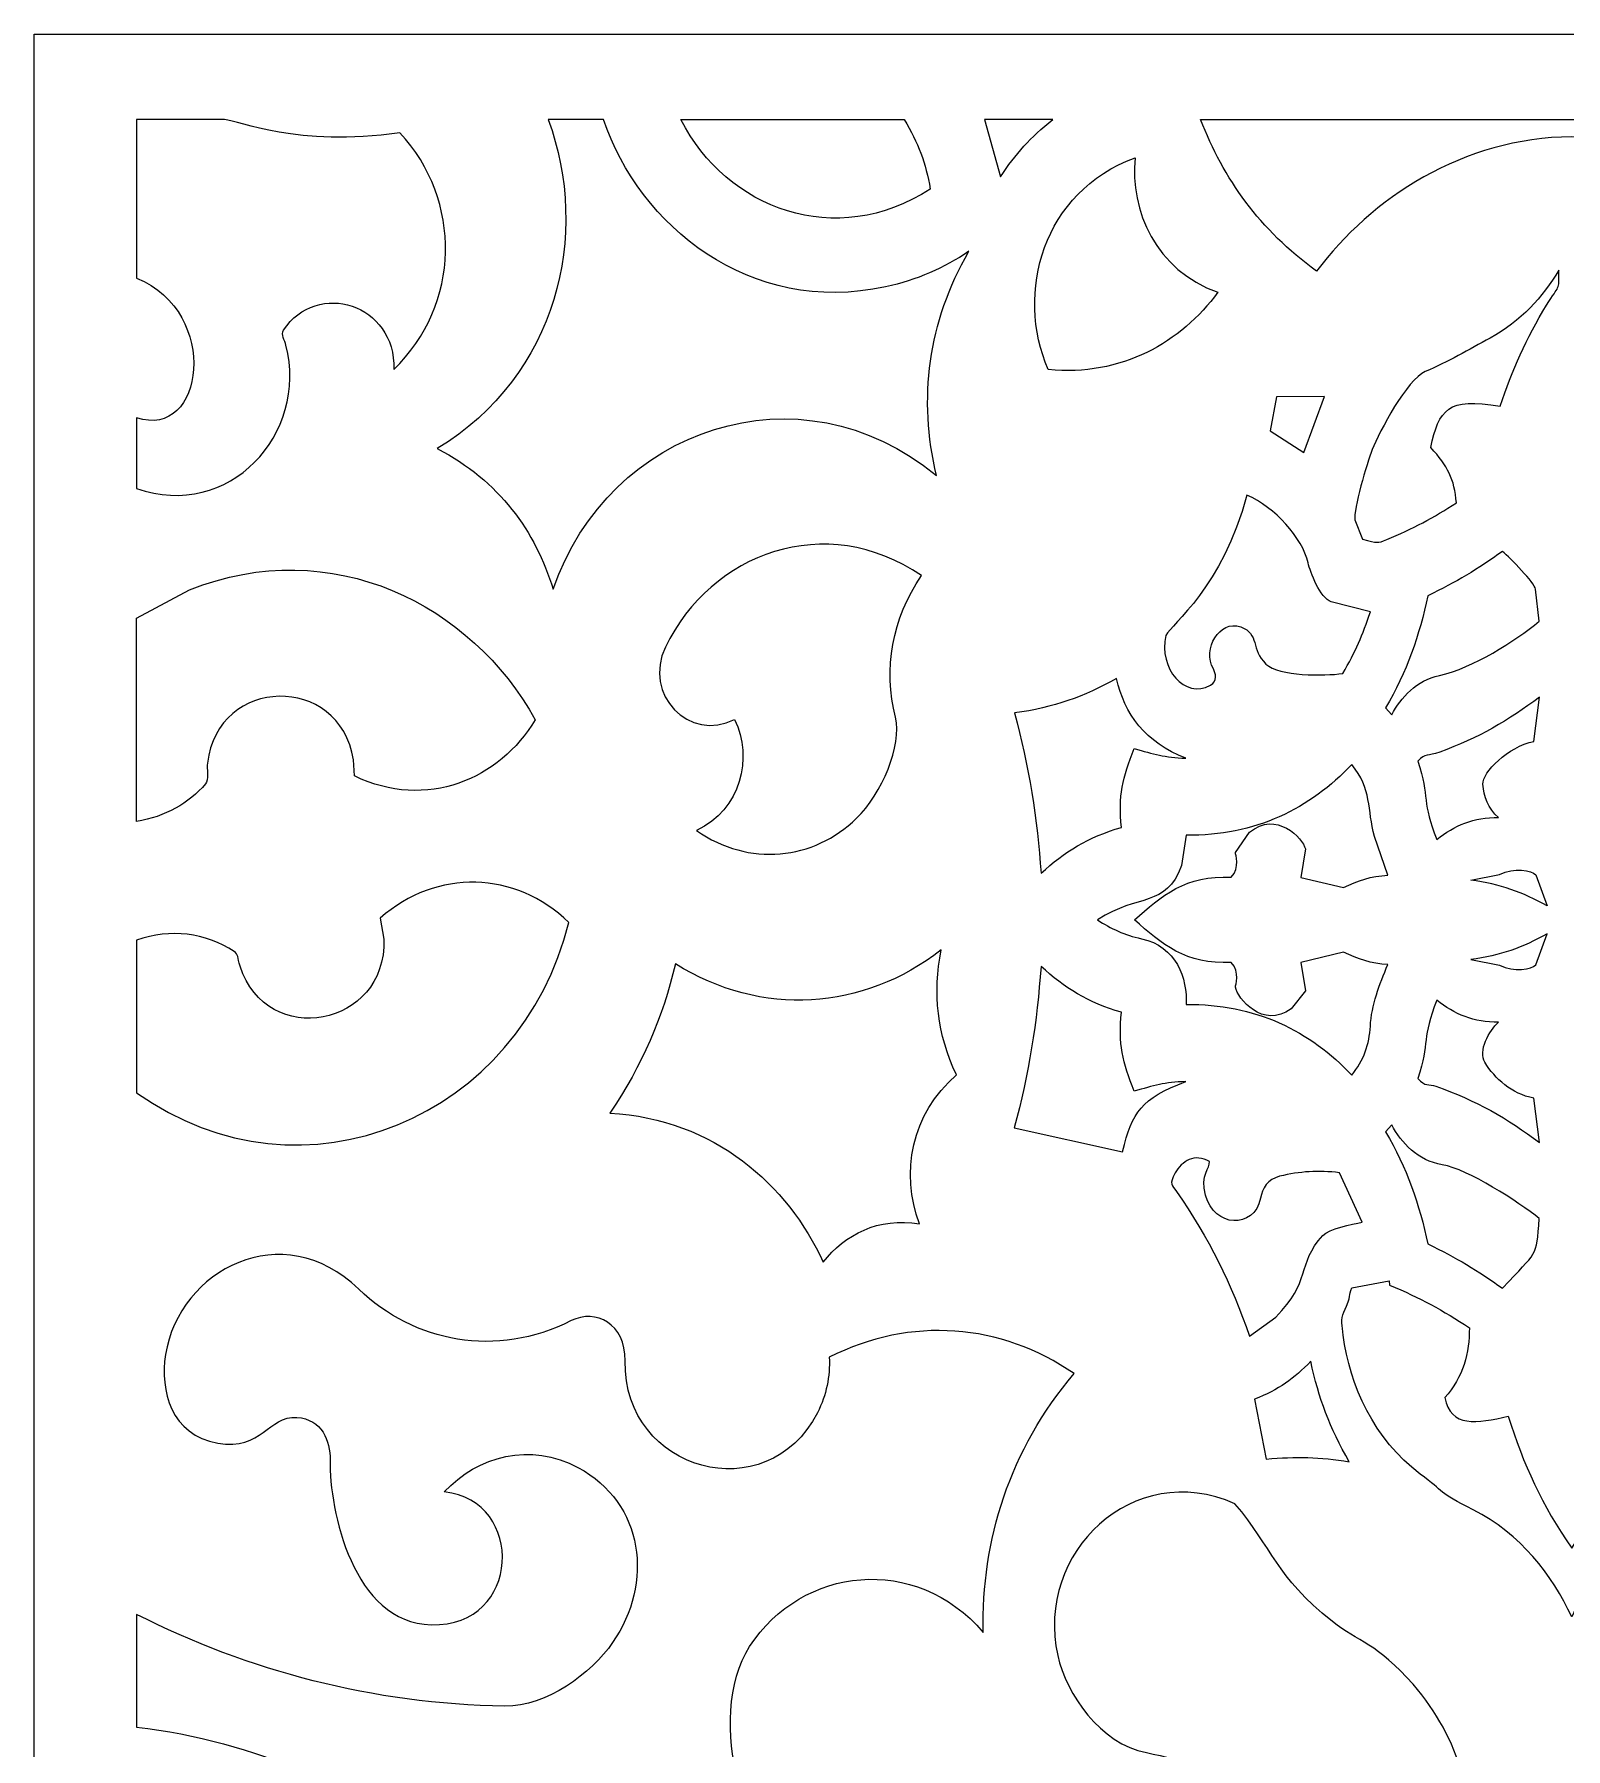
# Model space of a CAD drawing. Header units: millimetres. Extents: x -14.9 to 15.1, y 6.5 to 76.5.
# Drawn here: x -14.9 to 0.04, y 59.73 to 76.46 of the extents above; entities that cross this region are included whole.
import ezdxf

# ---------------------------------------------------------------- set-up
doc = ezdxf.new("R2010")
doc.units = ezdxf.units.MM
doc.header["$MEASUREMENT"] = 0
doc.layers.add('Layer 1', color=7, linetype='Continuous')

msp = doc.modelspace()

# ---------------------------------------------------------------- linework, layer by layer
at = {"layer": 'Layer 1', "color": 250, "lineweight": 9}
for points, knots in [([(-14.9024, 6.4618), (-14.9024, 6.4618), (15.0977, 6.4618), (15.0977, 6.4618), (15.0977, 6.4618), (15.0977, 6.4618), (15.0977, 76.4618), (15.0977, 76.4618), (15.0977, 76.4618), (15.0977, 76.4618), (-14.9024, 76.4618), (-14.9024, 76.4618), (-14.9024, 76.4618), (-14.9024, 76.4618), (-14.9024, 6.4618), (-14.9024, 6.4618)], [0, 0, 0, 0, 0.2, 0.2, 0.2, 0.2, 0.4, 0.4, 0.4, 0.4, 0.6, 0.6, 0.6, 0.6, 1, 1, 1, 1]), ([(-13.9049, 72.0301), (-13.9049, 72.0301), (-13.9049, 72.7195), (-13.9049, 72.7195), (-13.9049, 72.7195), (-13.2468, 72.4954), (-13.0787, 73.745), (-13.9049, 74.083), (-13.9049, 74.083), (-13.9049, 74.083), (-13.9049, 75.6301), (-13.9049, 75.6301), (-13.9049, 75.6301), (-13.9049, 75.6301), (-13.0451, 75.6301), (-13.0451, 75.6301), (-13.0451, 75.6301), (-12.8977, 75.6192), (-12.3431, 75.3531), (-11.3356, 75.5014), (-11.3356, 75.5014), (-10.7246, 74.8403), (-10.7403, 73.8256), (-11.3953, 73.1888), (-11.3953, 73.1888), (-11.3726, 73.831), (-12.1443, 74.0688), (-12.4719, 73.5727), (-12.4719, 73.5727), (-12.4978, 73.5338), (-12.4576, 73.4702), (-12.4467, 73.4271), (-12.4467, 73.4271), (-12.2224, 72.5614), (-13.0047, 71.711), (-13.9049, 72.0301)], [0, 0, 0, 0, 0.1, 0.1, 0.1, 0.1, 0.2, 0.2, 0.2, 0.2, 0.3, 0.3, 0.3, 0.3, 0.4, 0.4, 0.4, 0.4, 0.5, 0.5, 0.5, 0.5, 0.6, 0.6, 0.6, 0.6, 0.7, 0.7, 0.7, 0.7, 0.8, 0.8, 0.8, 0.8, 1, 1, 1, 1]), ([(-9.8872, 75.6301), (-9.8872, 75.6301), (-9.3481, 75.6301), (-9.3481, 75.6301), (-9.3481, 75.6301), (-8.9981, 74.5914), (-7.9243, 73.7108), (-6.5967, 73.9967), (-6.5967, 73.9967), (-6.2911, 74.0625), (-6.0284, 74.1813), (-5.7834, 74.3434), (-5.7834, 74.3434), (-6.1847, 73.646), (-6.2782, 72.9092), (-6.0998, 72.1541), (-6.0998, 72.1541), (-7.4306, 73.2588), (-9.2988, 72.6203), (-9.8404, 71.0461), (-9.8404, 71.0461), (-10.0131, 71.6089), (-10.3631, 72.1027), (-10.9701, 72.4178), (-10.9701, 72.4178), (-9.7959, 73.1381), (-9.4766, 74.506), (-9.8872, 75.6301)], [0, 0, 0, 0, 0.125, 0.125, 0.125, 0.125, 0.25, 0.25, 0.25, 0.25, 0.375, 0.375, 0.375, 0.375, 0.5, 0.5, 0.5, 0.5, 0.625, 0.625, 0.625, 0.625, 0.75, 0.75, 0.75, 0.75, 1, 1, 1, 1]), ([(-8.5936, 75.6301), (-8.1487, 74.7568), (-7.0803, 74.3524), (-6.1606, 74.9517), (-6.1606, 74.9517), (-6.2039, 75.2035), (-6.2762, 75.4028), (-6.4151, 75.6301), (-6.4151, 75.6301), (-6.4151, 75.6301), (-8.5936, 75.6301), (-8.5936, 75.6301)], [0, 0, 0, 0, 0.25, 0.25, 0.25, 0.25, 0.5, 0.5, 0.5, 0.5, 1, 1, 1, 1]), ([(-5.6299, 75.6301), (-5.6299, 75.6301), (-4.9635, 75.6301), (-4.9635, 75.6301), (-4.9635, 75.6301), (-5.1849, 75.4561), (-5.3301, 75.2923), (-5.4741, 75.0708), (-5.4741, 75.0708), (-5.4741, 75.0708), (-5.6299, 75.6301), (-5.6299, 75.6301)], [0, 0, 0, 0, 0.25, 0.25, 0.25, 0.25, 0.5, 0.5, 0.5, 0.5, 1, 1, 1, 1]), ([(0.0977, 75.6301), (0.0977, 75.6301), (-3.5225, 75.6301), (-3.5225, 75.6301), (-3.5225, 75.6301), (-3.2987, 75.0505), (-2.9484, 74.5548), (-2.3916, 74.1492), (-2.3916, 74.1492), (-1.862, 74.8586), (-0.9586, 75.4566), (0.0977, 75.4604), (0.0977, 75.4604), (1.0355, 75.4637), (1.9133, 74.9541), (2.4417, 74.3328), (2.4417, 74.3328), (2.4417, 74.3328), (2.5869, 74.1492), (2.5869, 74.1492), (2.5869, 74.1492), (3.1437, 74.5548), (3.494, 75.0505), (3.7178, 75.6301), (3.7178, 75.6301), (3.7178, 75.6301), (0.0977, 75.6301), (0.0977, 75.6301), (0.0977, 75.6301), (0.0977, 75.6301), (0.0977, 75.6301), (0.0977, 75.6301), (0.0977, 75.6301), (0.0977, 75.6301), (0.0977, 75.6301), (0.0977, 75.6301)], [0, 0, 0, 0, 0.1, 0.1, 0.1, 0.1, 0.2, 0.2, 0.2, 0.2, 0.3, 0.3, 0.3, 0.3, 0.4, 0.4, 0.4, 0.4, 0.5, 0.5, 0.5, 0.5, 0.6, 0.6, 0.6, 0.6, 0.7, 0.7, 0.7, 0.7, 0.8, 0.8, 0.8, 0.8, 1, 1, 1, 1]), ([(-4.1625, 75.2574), (-5.0619, 74.9237), (-5.3344, 73.9413), (-5.0097, 73.1892), (-5.0097, 73.1892), (-4.2947, 73.1185), (-3.7112, 73.4556), (-3.3546, 73.9442), (-3.3546, 73.9442), (-3.9605, 74.1584), (-4.2147, 74.7406), (-4.1625, 75.2574)], [0, 0, 0, 0, 0.25, 0.25, 0.25, 0.25, 0.5, 0.5, 0.5, 0.5, 1, 1, 1, 1]), ([(-0.0274, 74.161), (-0.0274, 73.9444), (-0.0194, 74.0276), (-0.1471, 73.8185), (-0.1471, 73.8185), (-0.3456, 73.4942), (-0.4836, 73.1808), (-0.6012, 72.8312), (-0.6012, 72.8312), (-1.1141, 72.922), (-1.1985, 72.7985), (-1.2771, 72.4273), (-1.2771, 72.4273), (-1.1115, 72.2484), (-1.0461, 72.1185), (-1.0275, 71.8875), (-1.0275, 71.8875), (-1.2467, 71.7461), (-1.4578, 71.633), (-1.7071, 71.53), (-1.7071, 71.53), (-1.7992, 71.4918), (-1.7946, 71.497), (-1.9441, 71.5328), (-1.9441, 71.5328), (-1.9441, 71.5328), (-2.0181, 71.7233), (-2.0181, 71.7233), (-2.0181, 71.7233), (-2.0336, 71.8194), (-1.9002, 72.279), (-1.8491, 72.4077), (-1.8491, 72.4077), (-1.7785, 72.5854), (-1.5077, 73.0959), (-1.3316, 73.1697), (-1.3316, 73.1697), (-1.1087, 73.263), (-0.9061, 73.3839), (-0.6987, 73.4971), (-0.6987, 73.4971), (-0.3958, 73.6623), (-0.1855, 73.8956), (-0.0274, 74.161)], [0, 0, 0, 0, 0.0833333, 0.0833333, 0.0833333, 0.0833333, 0.1666667, 0.1666667, 0.1666667, 0.1666667, 0.25, 0.25, 0.25, 0.25, 0.3333333, 0.3333333, 0.3333333, 0.3333333, 0.4166667, 0.4166667, 0.4166667, 0.4166667, 0.5, 0.5, 0.5, 0.5, 0.5833333, 0.5833333, 0.5833333, 0.5833333, 0.6666667, 0.6666667, 0.6666667, 0.6666667, 0.75, 0.75, 0.75, 0.75, 0.8333333, 0.8333333, 0.8333333, 0.8333333, 1, 1, 1, 1]), ([(-2.7809, 72.9243), (-2.7809, 72.9243), (-2.3156, 72.9274), (-2.3156, 72.9274), (-2.3156, 72.9274), (-2.3156, 72.9274), (-2.517, 72.3813), (-2.517, 72.3813), (-2.517, 72.3813), (-2.517, 72.3813), (-2.8451, 72.5908), (-2.8451, 72.5908), (-2.8451, 72.5908), (-2.8451, 72.5908), (-2.7809, 72.9243), (-2.7809, 72.9243)], [0, 0, 0, 0, 0.2, 0.2, 0.2, 0.2, 0.4, 0.4, 0.4, 0.4, 0.6, 0.6, 0.6, 0.6, 1, 1, 1, 1]), ([(-3.0712, 71.9648), (-2.7958, 71.843), (-2.5322, 71.5498), (-2.4739, 71.3025), (-2.4739, 71.3025), (-2.4521, 71.2097), (-2.36, 70.9622), (-2.2479, 70.9221), (-2.2479, 70.9221), (-2.2479, 70.9221), (-1.8669, 70.825), (-1.8669, 70.825), (-1.8669, 70.825), (-1.9415, 70.5969), (-2.0109, 70.4352), (-2.1366, 70.2226), (-2.1366, 70.2226), (-2.3182, 70.1983), (-2.7571, 70.1946), (-2.885, 70.3152), (-2.885, 70.3152), (-3.0359, 70.4571), (-2.9447, 70.6101), (-3.1309, 70.677), (-3.1309, 70.677), (-3.3406, 70.752), (-3.5076, 70.459), (-3.3985, 70.2681), (-3.3985, 70.2681), (-3.3736, 70.2245), (-3.3578, 70.146), (-3.4275, 70.1078), (-3.4275, 70.1078), (-3.6765, 69.9721), (-3.9361, 70.2676), (-3.8618, 70.5945), (-3.8618, 70.5945), (-3.8045, 70.7051), (-3.311, 71.0659), (-3.0712, 71.9648)], [0, 0, 0, 0, 0.0909091, 0.0909091, 0.0909091, 0.0909091, 0.1818182, 0.1818182, 0.1818182, 0.1818182, 0.2727273, 0.2727273, 0.2727273, 0.2727273, 0.3636364, 0.3636364, 0.3636364, 0.3636364, 0.4545455, 0.4545455, 0.4545455, 0.4545455, 0.5454545, 0.5454545, 0.5454545, 0.5454545, 0.6363636, 0.6363636, 0.6363636, 0.6363636, 0.7272727, 0.7272727, 0.7272727, 0.7272727, 0.8181818, 0.8181818, 0.8181818, 0.8181818, 1, 1, 1, 1]), ([(-8.744, 70.4814), (-8.299, 71.3992), (-7.1828, 71.8161), (-6.2461, 71.1783), (-6.2461, 71.1783), (-6.5333, 70.7572), (-6.6182, 70.2672), (-6.5008, 69.7955), (-6.5008, 69.7955), (-6.4323, 69.5196), (-6.6345, 69.0501), (-6.8798, 68.8099), (-6.8798, 68.8099), (-7.2966, 68.4014), (-7.9289, 68.3326), (-8.4413, 68.6895), (-8.4413, 68.6895), (-8.0058, 68.8976), (-7.8908, 69.3968), (-8.0692, 69.7755), (-8.0692, 69.7755), (-8.5127, 69.5441), (-8.9677, 70.023), (-8.744, 70.4814)], [0, 0, 0, 0, 0.1428571, 0.1428571, 0.1428571, 0.1428571, 0.2857143, 0.2857143, 0.2857143, 0.2857143, 0.4285714, 0.4285714, 0.4285714, 0.4285714, 0.5714286, 0.5714286, 0.5714286, 0.5714286, 0.7142857, 0.7142857, 0.7142857, 0.7142857, 1, 1, 1, 1]), ([(-13.9049, 68.7797), (-13.6223, 68.8224), (-13.3971, 68.9574), (-13.231, 69.1467), (-13.231, 69.1467), (-13.2003, 69.1816), (-13.2195, 69.298), (-13.2135, 69.3487), (-13.2135, 69.3487), (-13.1114, 70.1998), (-11.9237, 70.2257), (-11.7874, 69.3796), (-11.7874, 69.3796), (-11.7874, 69.3796), (-11.7783, 69.2233), (-11.7783, 69.2233), (-11.7783, 69.2233), (-11.074, 68.8818), (-10.3591, 69.1936), (-10.0154, 69.7713), (-10.0154, 69.7713), (-10.6319, 70.8903), (-11.9957, 71.5948), (-13.3882, 71.039), (-13.3882, 71.039), (-13.3882, 71.039), (-13.9049, 70.7642), (-13.9049, 70.7642), (-13.9049, 70.7642), (-13.9049, 70.7642), (-13.9049, 68.7797), (-13.9049, 68.7797)], [0, 0, 0, 0, 0.1111111, 0.1111111, 0.1111111, 0.1111111, 0.2222222, 0.2222222, 0.2222222, 0.2222222, 0.3333333, 0.3333333, 0.3333333, 0.3333333, 0.4444444, 0.4444444, 0.4444444, 0.4444444, 0.5555556, 0.5555556, 0.5555556, 0.5555556, 0.6666667, 0.6666667, 0.6666667, 0.6666667, 0.7777778, 0.7777778, 0.7777778, 0.7777778, 1, 1, 1, 1]), ([(-0.5765, 71.4147), (-0.5002, 71.3494), (-0.2647, 71.1072), (-0.2555, 71.0454), (-0.2555, 71.0454), (-0.2555, 71.0454), (-0.2182, 70.7324), (-0.2182, 70.7324), (-0.2182, 70.7324), (-0.462, 70.5394), (-0.8608, 70.2761), (-1.1924, 70.204), (-1.1924, 70.204), (-1.4182, 70.155), (-1.5683, 69.9879), (-1.6586, 69.8208), (-1.6586, 69.8208), (-1.6586, 69.8208), (-1.7186, 69.8868), (-1.7186, 69.8868), (-1.7186, 69.8868), (-1.5129, 70.2346), (-1.3858, 70.6016), (-1.3058, 70.9818), (-1.3058, 70.9818), (-1.0306, 71.1147), (-0.8175, 71.2432), (-0.5765, 71.4147)], [0, 0, 0, 0, 0.125, 0.125, 0.125, 0.125, 0.25, 0.25, 0.25, 0.25, 0.375, 0.375, 0.375, 0.375, 0.5, 0.5, 0.5, 0.5, 0.625, 0.625, 0.625, 0.625, 0.75, 0.75, 0.75, 0.75, 1, 1, 1, 1]), ([(-4.3438, 70.1741), (-4.2661, 69.83), (-4.0615, 69.5474), (-3.6682, 69.3963), (-3.6682, 69.3963), (-3.8742, 69.4048), (-3.9798, 69.4354), (-4.1725, 69.492), (-4.1725, 69.492), (-4.2821, 69.2023), (-4.3275, 69.03), (-4.2962, 68.7201), (-4.2962, 68.7201), (-4.6178, 68.6293), (-4.8539, 68.4795), (-5.0802, 68.273), (-5.0802, 68.273), (-5.1158, 68.7896), (-5.1993, 69.3331), (-5.3378, 69.8375), (-5.3378, 69.8375), (-4.9597, 69.8891), (-4.6582, 69.9966), (-4.3438, 70.1741)], [0, 0, 0, 0, 0.1428571, 0.1428571, 0.1428571, 0.1428571, 0.2857143, 0.2857143, 0.2857143, 0.2857143, 0.4285714, 0.4285714, 0.4285714, 0.4285714, 0.5714286, 0.5714286, 0.5714286, 0.5714286, 0.7142857, 0.7142857, 0.7142857, 0.7142857, 1, 1, 1, 1]), ([(-0.2165, 69.9921), (-0.2165, 69.9921), (-0.2713, 69.5599), (-0.2713, 69.5599), (-0.2713, 69.5599), (-0.5234, 69.5082), (-0.7753, 69.2579), (-0.7684, 69.142), (-0.7684, 69.142), (-0.7613, 69.0241), (-0.7174, 68.9039), (-0.6155, 68.8174), (-0.6155, 68.8174), (-0.8579, 68.8217), (-1.047, 68.7382), (-1.2183, 68.6027), (-1.2183, 68.6027), (-1.3671, 68.9662), (-1.2857, 69.0088), (-1.4047, 69.3678), (-1.4047, 69.3678), (-1.3273, 69.45), (-1.3112, 69.4123), (-1.1887, 69.4566), (-1.1887, 69.4566), (-0.8155, 69.5914), (-0.5154, 69.7668), (-0.2165, 69.9921)], [0, 0, 0, 0, 0.125, 0.125, 0.125, 0.125, 0.25, 0.25, 0.25, 0.25, 0.375, 0.375, 0.375, 0.375, 0.5, 0.5, 0.5, 0.5, 0.625, 0.625, 0.625, 0.625, 0.75, 0.75, 0.75, 0.75, 1, 1, 1, 1]), ([(-2.0485, 69.3345), (-1.85, 69.096), (-1.8979, 68.8954), (-1.8276, 68.6329), (-1.8276, 68.6329), (-1.8276, 68.6329), (-1.6962, 68.2548), (-1.6962, 68.2548), (-1.6962, 68.2548), (-1.8603, 68.2447), (-1.9891, 68.2035), (-2.1274, 68.1327), (-2.1274, 68.1327), (-2.1274, 68.1327), (-2.5465, 68.2334), (-2.5465, 68.2334), (-2.5465, 68.2334), (-2.5465, 68.2334), (-2.5009, 68.5108), (-2.5009, 68.5108), (-2.5009, 68.5108), (-2.523, 68.6114), (-2.7849, 68.8926), (-3.0463, 68.6727), (-3.0463, 68.6727), (-3.0463, 68.6727), (-3.1825, 68.4743), (-3.1825, 68.4743), (-3.1825, 68.4743), (-3.1854, 68.4545), (-3.1323, 68.3331), (-3.2233, 68.2343), (-3.2233, 68.2343), (-3.6662, 68.2584), (-3.906, 68.0526), (-4.1682, 67.8186), (-4.1682, 67.8186), (-3.9052, 67.5838), (-3.6662, 67.379), (-3.2233, 67.4028), (-3.2233, 67.4028), (-3.1326, 67.305), (-3.1854, 67.182), (-3.1825, 67.1626), (-3.1825, 67.1626), (-3.167, 67.0538), (-2.9149, 66.7457), (-2.64, 66.9505), (-2.64, 66.9505), (-2.64, 66.9505), (-2.5009, 67.1261), (-2.5009, 67.1261), (-2.5009, 67.1261), (-2.5009, 67.1261), (-2.5465, 67.4035), (-2.5465, 67.4035), (-2.5465, 67.4035), (-2.5465, 67.4035), (-2.1274, 67.5044), (-2.1274, 67.5044), (-2.1274, 67.5044), (-1.9903, 67.4335), (-1.8594, 67.3924), (-1.6962, 67.3821), (-1.6962, 67.3821), (-1.778, 67.1895), (-1.8557, 66.9838), (-1.8669, 66.7792), (-1.8669, 66.7792), (-1.8761, 66.61), (-1.9309, 66.4431), (-2.0485, 66.3024), (-2.0485, 66.3024), (-2.4467, 66.733), (-2.9969, 67.0026), (-3.6639, 66.9922), (-3.6639, 66.9922), (-3.6516, 67.2447), (-3.76, 67.5626), (-4.1002, 67.6347), (-4.1002, 67.6347), (-4.2641, 67.6696), (-4.398, 67.7328), (-4.53, 67.8186), (-4.53, 67.8186), (-4.1215, 68.0823), (-3.8644, 67.931), (-3.7078, 68.3491), (-3.7078, 68.3491), (-3.7078, 68.3491), (-3.6639, 68.6447), (-3.6639, 68.6447), (-3.6639, 68.6447), (-2.9915, 68.6341), (-2.451, 68.9065), (-2.0485, 69.3345)], [0, 0, 0, 0, 0.04, 0.04, 0.04, 0.04, 0.08, 0.08, 0.08, 0.08, 0.12, 0.12, 0.12, 0.12, 0.16, 0.16, 0.16, 0.16, 0.2, 0.2, 0.2, 0.2, 0.24, 0.24, 0.24, 0.24, 0.28, 0.28, 0.28, 0.28, 0.32, 0.32, 0.32, 0.32, 0.36, 0.36, 0.36, 0.36, 0.4, 0.4, 0.4, 0.4, 0.44, 0.44, 0.44, 0.44, 0.48, 0.48, 0.48, 0.48, 0.52, 0.52, 0.52, 0.52, 0.56, 0.56, 0.56, 0.56, 0.6, 0.6, 0.6, 0.6, 0.64, 0.64, 0.64, 0.64, 0.68, 0.68, 0.68, 0.68, 0.72, 0.72, 0.72, 0.72, 0.76, 0.76, 0.76, 0.76, 0.8, 0.8, 0.8, 0.8, 0.84, 0.84, 0.84, 0.84, 0.88, 0.88, 0.88, 0.88, 0.92, 0.92, 0.92, 0.92, 1, 1, 1, 1]), ([(-13.9049, 67.6206), (-13.5718, 67.7361), (-13.2345, 67.6937), (-12.9522, 67.511), (-12.9522, 67.511), (-12.908, 67.4822), (-12.9229, 67.4507), (-12.8954, 67.3656), (-12.8954, 67.3656), (-12.6335, 66.5541), (-11.4636, 66.7712), (-11.492, 67.6303), (-11.492, 67.6303), (-11.492, 67.6303), (-11.5264, 67.8348), (-11.5264, 67.8348), (-11.5264, 67.8348), (-10.977, 68.3211), (-10.2079, 68.297), (-9.6869, 67.7938), (-9.6869, 67.7938), (-10.1548, 65.8998), (-12.2708, 64.9729), (-13.9049, 66.1303), (-13.9049, 66.1303), (-13.9049, 66.1303), (-13.9049, 67.6206), (-13.9049, 67.6206)], [0, 0, 0, 0, 0.125, 0.125, 0.125, 0.125, 0.25, 0.25, 0.25, 0.25, 0.375, 0.375, 0.375, 0.375, 0.5, 0.5, 0.5, 0.5, 0.625, 0.625, 0.625, 0.625, 0.75, 0.75, 0.75, 0.75, 1, 1, 1, 1]), ([(-0.8866, 68.2065), (-0.5972, 68.1674), (-0.3811, 68.0887), (-0.1402, 67.9539), (-0.1402, 67.9539), (-0.1402, 67.9539), (-0.2538, 68.2588), (-0.2538, 68.2588), (-0.2538, 68.2588), (-0.2902, 68.2975), (-0.4664, 68.3336), (-0.6052, 68.2621), (-0.6052, 68.2621), (-0.6052, 68.2621), (-0.8866, 68.2065), (-0.8866, 68.2065)], [0, 0, 0, 0, 0.2, 0.2, 0.2, 0.2, 0.4, 0.4, 0.4, 0.4, 0.6, 0.6, 0.6, 0.6, 1, 1, 1, 1]), ([(-0.1402, 67.6831), (-0.1402, 67.6831), (-0.2538, 67.3783), (-0.2538, 67.3783), (-0.2538, 67.3783), (-0.2905, 67.3394), (-0.4664, 67.3036), (-0.6052, 67.375), (-0.6052, 67.375), (-0.6052, 67.375), (-0.8866, 67.4304), (-0.8866, 67.4304), (-0.8866, 67.4304), (-0.5966, 67.4698), (-0.3817, 67.548), (-0.1402, 67.6831)], [0, 0, 0, 0, 0.2, 0.2, 0.2, 0.2, 0.4, 0.4, 0.4, 0.4, 0.6, 0.6, 0.6, 0.6, 1, 1, 1, 1]), ([(-6.0547, 67.5244), (-6.1379, 67.1025), (-6.0932, 66.7033), (-5.9053, 66.3043), (-5.9053, 66.3043), (-6.3474, 65.9248), (-6.4527, 65.3459), (-6.2662, 64.8527), (-6.2662, 64.8527), (-6.6681, 64.9168), (-6.9923, 64.7487), (-7.2057, 64.477), (-7.2057, 64.477), (-7.5491, 65.2307), (-8.2643, 65.8737), (-9.2864, 65.9331), (-9.2864, 65.9331), (-8.9694, 66.4016), (-8.7724, 66.8638), (-8.6464, 67.3894), (-8.6464, 67.3894), (-7.8079, 66.8636), (-6.8144, 66.9331), (-6.0547, 67.5244)], [0, 0, 0, 0, 0.1428571, 0.1428571, 0.1428571, 0.1428571, 0.2857143, 0.2857143, 0.2857143, 0.2857143, 0.4285714, 0.4285714, 0.4285714, 0.4285714, 0.5714286, 0.5714286, 0.5714286, 0.5714286, 0.7142857, 0.7142857, 0.7142857, 0.7142857, 1, 1, 1, 1]), ([(-5.0802, 67.3639), (-4.8539, 67.1584), (-4.6175, 67.0071), (-4.2962, 66.9168), (-4.2962, 66.9168), (-4.3286, 66.6104), (-4.2804, 66.4304), (-4.1725, 66.1449), (-4.1725, 66.1449), (-3.9798, 66.2015), (-3.8742, 66.2321), (-3.6682, 66.2409), (-3.6682, 66.2409), (-4.1066, 66.0723), (-4.1869, 65.9434), (-4.2847, 65.5557), (-4.2847, 65.5557), (-4.2847, 65.5557), (-5.3413, 65.7874), (-5.3413, 65.7874), (-5.3413, 65.7874), (-5.1981, 66.3165), (-5.1184, 66.8218), (-5.0802, 67.3639)], [0, 0, 0, 0, 0.1428571, 0.1428571, 0.1428571, 0.1428571, 0.2857143, 0.2857143, 0.2857143, 0.2857143, 0.4285714, 0.4285714, 0.4285714, 0.4285714, 0.5714286, 0.5714286, 0.5714286, 0.5714286, 0.7142857, 0.7142857, 0.7142857, 0.7142857, 1, 1, 1, 1]), ([(-1.2183, 67.0344), (-1.0484, 66.8984), (-0.8559, 66.8155), (-0.6155, 66.8197), (-0.6155, 66.8197), (-0.7105, 66.7391), (-0.8163, 66.535), (-0.7498, 66.4285), (-0.7498, 66.4285), (-0.6485, 66.2661), (-0.4942, 66.1225), (-0.2713, 66.0771), (-0.2713, 66.0771), (-0.2713, 66.0771), (-0.2165, 65.645), (-0.2165, 65.645), (-0.2165, 65.645), (-0.5234, 65.8779), (-0.841, 66.0589), (-1.2269, 66.1937), (-1.2269, 66.1937), (-1.2983, 66.2187), (-1.3304, 66.1878), (-1.4047, 66.2691), (-1.4047, 66.2691), (-1.2845, 66.6307), (-1.3694, 66.6613), (-1.2183, 67.0344)], [0, 0, 0, 0, 0.125, 0.125, 0.125, 0.125, 0.25, 0.25, 0.25, 0.25, 0.375, 0.375, 0.375, 0.375, 0.5, 0.5, 0.5, 0.5, 0.625, 0.625, 0.625, 0.625, 0.75, 0.75, 0.75, 0.75, 1, 1, 1, 1]), ([(-1.6586, 65.8164), (-1.5662, 65.6429), (-1.4039, 65.4676), (-1.1652, 65.4277), (-1.1652, 65.4277), (-0.9127, 65.3855), (-0.4222, 65.0657), (-0.2182, 64.9045), (-0.2182, 64.9045), (-0.248, 64.5067), (-0.2363, 64.5979), (-0.5765, 64.2224), (-0.5765, 64.2224), (-0.8192, 64.3949), (-1.0289, 64.5215), (-1.3058, 64.6551), (-1.3058, 64.6551), (-1.3858, 65.0334), (-1.5129, 65.4042), (-1.7186, 65.7502), (-1.7186, 65.7502), (-1.7186, 65.7502), (-1.6586, 65.8164), (-1.6586, 65.8164)], [0, 0, 0, 0, 0.1428571, 0.1428571, 0.1428571, 0.1428571, 0.2857143, 0.2857143, 0.2857143, 0.2857143, 0.4285714, 0.4285714, 0.4285714, 0.4285714, 0.5714286, 0.5714286, 0.5714286, 0.5714286, 0.7142857, 0.7142857, 0.7142857, 0.7142857, 1, 1, 1, 1]), ([(-3.437, 65.4591), (-3.4301, 65.3947), (-3.5288, 65.3349), (-3.4751, 65.1303), (-3.4751, 65.1303), (-3.3931, 64.8166), (-3.0012, 64.7935), (-2.9381, 65.102), (-2.9381, 65.102), (-2.9186, 65.1977), (-2.8707, 65.2866), (-2.7528, 65.3155), (-2.7528, 65.3155), (-2.5543, 65.3643), (-2.3724, 65.3735), (-2.1681, 65.3507), (-2.1681, 65.3507), (-2.1681, 65.3507), (-1.9461, 64.8668), (-1.9461, 64.8668), (-1.9461, 64.8668), (-2.0493, 64.8461), (-2.2682, 64.8067), (-2.3308, 64.7374), (-2.3308, 64.7374), (-2.5881, 64.4541), (-2.4424, 64.2863), (-2.7889, 63.9417), (-2.7889, 63.9417), (-2.7889, 63.9417), (-3.0451, 63.7567), (-3.0451, 63.7567), (-3.0451, 63.7567), (-3.2215, 64.2559), (-3.443, 64.7171), (-3.7591, 65.1682), (-3.7591, 65.1682), (-3.8036, 65.2319), (-3.832, 65.2361), (-3.7703, 65.3488), (-3.7703, 65.3488), (-3.7084, 65.4621), (-3.579, 65.5449), (-3.437, 65.4591)], [0, 0, 0, 0, 0.0833333, 0.0833333, 0.0833333, 0.0833333, 0.1666667, 0.1666667, 0.1666667, 0.1666667, 0.25, 0.25, 0.25, 0.25, 0.3333333, 0.3333333, 0.3333333, 0.3333333, 0.4166667, 0.4166667, 0.4166667, 0.4166667, 0.5, 0.5, 0.5, 0.5, 0.5833333, 0.5833333, 0.5833333, 0.5833333, 0.6666667, 0.6666667, 0.6666667, 0.6666667, 0.75, 0.75, 0.75, 0.75, 0.8333333, 0.8333333, 0.8333333, 0.8333333, 1, 1, 1, 1]), ([(-13.9049, 61.0394), (-12.8053, 60.486), (-11.6047, 60.1652), (-10.3106, 60.1436), (-10.3106, 60.1436), (-9.9058, 60.1367), (-9.4663, 60.4665), (-9.26, 60.7641), (-9.26, 60.7641), (-8.8587, 61.3439), (-8.9508, 62.1264), (-9.5977, 62.4729), (-9.5977, 62.4729), (-10.0581, 62.7197), (-10.5762, 62.5905), (-10.9019, 62.2351), (-10.9019, 62.2351), (-10.1072, 62.1507), (-10.1471, 60.915), (-11.0295, 60.9383), (-11.0295, 60.9383), (-11.7926, 60.9583), (-12.025, 62.0531), (-12.0167, 62.5445), (-12.0167, 62.5445), (-12.0135, 62.7324), (-12.0956, 62.9459), (-12.34, 62.9617), (-12.34, 62.9617), (-12.6234, 62.9803), (-12.6762, 62.6362), (-13.1131, 62.7109), (-13.1131, 62.7109), (-13.5684, 62.7889), (-13.6777, 63.2271), (-13.622, 63.575), (-13.622, 63.575), (-13.4895, 64.4048), (-12.4794, 64.9311), (-11.7367, 64.2142), (-11.7367, 64.2142), (-11.1973, 63.694), (-10.3958, 63.5375), (-9.6628, 63.9066), (-9.6628, 63.9066), (-9.4264, 64.0256), (-9.1321, 63.8797), (-9.1381, 63.513), (-9.1381, 63.513), (-9.1553, 62.4302), (-7.7516, 62.051), (-7.2614, 63.0079), (-7.2614, 63.0079), (-7.1713, 63.1835), (-7.1394, 63.3596), (-7.1455, 63.5488), (-7.1455, 63.5488), (-6.3494, 63.9537), (-5.4692, 63.8788), (-4.7563, 63.3895), (-4.7563, 63.3895), (-5.3869, 62.6475), (-5.6634, 61.7632), (-5.6439, 60.8641), (-5.6439, 60.8641), (-6.3038, 61.6348), (-7.4114, 61.5106), (-7.9229, 60.726), (-7.9229, 60.726), (-8.1418, 60.3908), (-8.1561, 59.8247), (-8.0371, 59.4443), (-8.0371, 59.4443), (-7.9169, 59.0596), (-7.6656, 58.7174), (-7.2599, 58.4933), (-7.2599, 58.4933), (-7.5373, 59.1131), (-6.7005, 59.5513), (-6.3786, 58.9986), (-6.3786, 58.9986), (-6.2785, 58.8265), (-6.3003, 58.3884), (-6.3571, 58.1791), (-6.3571, 58.1791), (-6.5054, 57.6313), (-7.008, 57.1182), (-7.7468, 57.156), (-7.7468, 57.156), (-7.7783, 56.7963), (-7.5534, 56.398), (-7.103, 56.3744), (-7.103, 56.3744), (-7.978, 55.7154), (-9.0816, 55.9933), (-9.6416, 56.8562), (-9.6416, 56.8562), (-10.1264, 57.6033), (-9.9179, 57.8635), (-10.8895, 58.6582), (-10.8895, 58.6582), (-11.7218, 59.3392), (-12.7362, 59.8004), (-13.9049, 59.9402), (-13.9049, 59.9402), (-13.9049, 59.9402), (-13.9049, 61.0394), (-13.9049, 61.0394)], [0, 0, 0, 0, 0.0357143, 0.0357143, 0.0357143, 0.0357143, 0.0714286, 0.0714286, 0.0714286, 0.0714286, 0.1071429, 0.1071429, 0.1071429, 0.1071429, 0.1428571, 0.1428571, 0.1428571, 0.1428571, 0.1785714, 0.1785714, 0.1785714, 0.1785714, 0.2142857, 0.2142857, 0.2142857, 0.2142857, 0.25, 0.25, 0.25, 0.25, 0.2857143, 0.2857143, 0.2857143, 0.2857143, 0.3214286, 0.3214286, 0.3214286, 0.3214286, 0.3571429, 0.3571429, 0.3571429, 0.3571429, 0.3928571, 0.3928571, 0.3928571, 0.3928571, 0.4285714, 0.4285714, 0.4285714, 0.4285714, 0.4642857, 0.4642857, 0.4642857, 0.4642857, 0.5, 0.5, 0.5, 0.5, 0.5357143, 0.5357143, 0.5357143, 0.5357143, 0.5714286, 0.5714286, 0.5714286, 0.5714286, 0.6071429, 0.6071429, 0.6071429, 0.6071429, 0.6428571, 0.6428571, 0.6428571, 0.6428571, 0.6785714, 0.6785714, 0.6785714, 0.6785714, 0.7142857, 0.7142857, 0.7142857, 0.7142857, 0.75, 0.75, 0.75, 0.75, 0.7857143, 0.7857143, 0.7857143, 0.7857143, 0.8214286, 0.8214286, 0.8214286, 0.8214286, 0.8571429, 0.8571429, 0.8571429, 0.8571429, 0.8928571, 0.8928571, 0.8928571, 0.8928571, 0.9285714, 0.9285714, 0.9285714, 0.9285714, 1, 1, 1, 1]), ([(0.0977, 61.0147), (0.0977, 61.0147), (0.0977, 61.0147), (0.0977, 61.0147), (0.0977, 61.0147), (0.0977, 61.0147), (0.0977, 61.0147), (0.0977, 61.0147), (0.0977, 61.0147), (0.0977, 61.0147), (0.0977, 61.0147), (0.0977, 61.0147), (0.0977, 61.0147), (0.0977, 61.0147), (0.0977, 61.0147), (0.0977, 61.0147), (0.0977, 61.0147), (0.3048, 61.4792), (0.6129, 61.8302), (1.1255, 62.0927), (1.1255, 62.0927), (1.3238, 62.1941), (1.518, 62.3532), (1.6792, 62.4943), (1.6792, 62.4943), (2.0986, 62.8618), (2.3006, 63.3904), (2.3388, 63.8849), (2.3388, 63.8849), (2.3485, 64.0124), (2.2863, 63.9971), (2.2616, 64.1637), (2.2616, 64.1637), (2.2616, 64.1637), (2.2426, 64.2283), (2.2426, 64.2283), (2.2426, 64.2283), (2.2426, 64.2283), (1.8795, 64.2967), (1.8795, 64.2967), (1.8795, 64.2967), (1.8795, 64.2967), (1.874, 64.2531), (1.874, 64.2531), (1.874, 64.2531), (1.5768, 64.1298), (1.3545, 64.0082), (1.0963, 63.8361), (1.0963, 63.8361), (1.0928, 63.5955), (1.1577, 63.3522), (1.3355, 63.1566), (1.3355, 63.1566), (1.3132, 63.0395), (1.2371, 62.9066), (1.0644, 62.9261), (1.0644, 62.9261), (0.8998, 62.9447), (0.9187, 62.9266), (0.7165, 62.9747), (0.7165, 62.9747), (0.5696, 62.5045), (0.3891, 62.1066), (0.0977, 61.6873), (0.0977, 61.6873), (-0.1938, 62.1066), (-0.3743, 62.5045), (-0.5211, 62.9747), (-0.5211, 62.9747), (-0.8304, 62.9014), (-1.0837, 62.8606), (-1.1402, 63.1566), (-1.1402, 63.1566), (-0.9624, 63.3522), (-0.8975, 63.5955), (-0.901, 63.8361), (-0.901, 63.8361), (-1.1592, 64.0082), (-1.3815, 64.1298), (-1.6787, 64.2531), (-1.6787, 64.2531), (-1.6787, 64.2531), (-1.6842, 64.2967), (-1.6842, 64.2967), (-1.6842, 64.2967), (-1.6842, 64.2967), (-2.0473, 64.2283), (-2.0473, 64.2283), (-2.0473, 64.2283), (-2.0846, 64.1387), (-2.0407, 64.1701), (-2.1262, 63.9884), (-2.1262, 63.9884), (-2.1589, 63.9193), (-2.1426, 63.8552), (-2.1314, 63.7661), (-2.1314, 63.7661), (-2.068, 63.2731), (-1.8348, 62.7498), (-1.3795, 62.4097), (-1.3795, 62.4097), (-1.1362, 62.2282), (-1.2148, 62.2372), (-0.8631, 62.06), (-0.8631, 62.06), (-0.4044, 61.8285), (-0.0877, 61.4231), (0.0977, 61.0147), (0.0977, 61.0147), (0.0977, 61.0147), (0.0977, 61.0147), (0.0977, 61.0147)], [0, 0, 0, 0, 0.0344828, 0.0344828, 0.0344828, 0.0344828, 0.0689655, 0.0689655, 0.0689655, 0.0689655, 0.1034483, 0.1034483, 0.1034483, 0.1034483, 0.137931, 0.137931, 0.137931, 0.137931, 0.1724138, 0.1724138, 0.1724138, 0.1724138, 0.2068966, 0.2068966, 0.2068966, 0.2068966, 0.2413793, 0.2413793, 0.2413793, 0.2413793, 0.2758621, 0.2758621, 0.2758621, 0.2758621, 0.3103448, 0.3103448, 0.3103448, 0.3103448, 0.3448276, 0.3448276, 0.3448276, 0.3448276, 0.3793103, 0.3793103, 0.3793103, 0.3793103, 0.4137931, 0.4137931, 0.4137931, 0.4137931, 0.4482759, 0.4482759, 0.4482759, 0.4482759, 0.4827586, 0.4827586, 0.4827586, 0.4827586, 0.5172414, 0.5172414, 0.5172414, 0.5172414, 0.5517241, 0.5517241, 0.5517241, 0.5517241, 0.5862069, 0.5862069, 0.5862069, 0.5862069, 0.6206897, 0.6206897, 0.6206897, 0.6206897, 0.6551724, 0.6551724, 0.6551724, 0.6551724, 0.6896552, 0.6896552, 0.6896552, 0.6896552, 0.7241379, 0.7241379, 0.7241379, 0.7241379, 0.7586207, 0.7586207, 0.7586207, 0.7586207, 0.7931034, 0.7931034, 0.7931034, 0.7931034, 0.8275862, 0.8275862, 0.8275862, 0.8275862, 0.862069, 0.862069, 0.862069, 0.862069, 0.8965517, 0.8965517, 0.8965517, 0.8965517, 0.9310345, 0.9310345, 0.9310345, 0.9310345, 1, 1, 1, 1]), ([(0.0977, 61.0147), (0.3048, 61.4792), (0.6129, 61.8302), (1.1255, 62.0927), (1.1255, 62.0927), (1.3238, 62.1941), (1.518, 62.3532), (1.6792, 62.4943), (1.6792, 62.4943), (2.0986, 62.8618), (2.3006, 63.3904), (2.3388, 63.8849), (2.3388, 63.8849), (2.3485, 64.0124), (2.2863, 63.9971), (2.2616, 64.1637), (2.2616, 64.1637), (2.2616, 64.1637), (2.2426, 64.2283), (2.2426, 64.2283), (2.2426, 64.2283), (2.2426, 64.2283), (1.8795, 64.2967), (1.8795, 64.2967), (1.8795, 64.2967), (1.8795, 64.2967), (1.874, 64.2531), (1.874, 64.2531), (1.874, 64.2531), (1.5768, 64.1298), (1.3545, 64.0082), (1.0963, 63.8361), (1.0963, 63.8361), (1.0928, 63.5955), (1.1577, 63.3522), (1.3355, 63.1566), (1.3355, 63.1566), (1.3132, 63.0395), (1.2371, 62.9066), (1.0644, 62.9261), (1.0644, 62.9261), (0.8998, 62.9447), (0.9187, 62.9266), (0.7165, 62.9747), (0.7165, 62.9747), (0.5696, 62.5045), (0.3891, 62.1066), (0.0977, 61.6873), (0.0977, 61.6873), (-0.1938, 62.1066), (-0.3743, 62.5045), (-0.5211, 62.9747), (-0.5211, 62.9747), (-0.8304, 62.9014), (-1.0837, 62.8606), (-1.1402, 63.1566), (-1.1402, 63.1566), (-0.9624, 63.3522), (-0.8975, 63.5955), (-0.901, 63.8361), (-0.901, 63.8361), (-1.1592, 64.0082), (-1.3815, 64.1298), (-1.6787, 64.2531), (-1.6787, 64.2531), (-1.6787, 64.2531), (-1.6842, 64.2967), (-1.6842, 64.2967), (-1.6842, 64.2967), (-1.6842, 64.2967), (-2.0473, 64.2283), (-2.0473, 64.2283), (-2.0473, 64.2283), (-2.0846, 64.1387), (-2.0407, 64.1701), (-2.1262, 63.9884), (-2.1262, 63.9884), (-2.1589, 63.9193), (-2.1426, 63.8552), (-2.1314, 63.7661), (-2.1314, 63.7661), (-2.068, 63.2731), (-1.8348, 62.7498), (-1.3795, 62.4097), (-1.3795, 62.4097), (-1.1362, 62.2282), (-1.2148, 62.2372), (-0.8631, 62.06), (-0.8631, 62.06), (-0.4044, 61.8285), (-0.0877, 61.4231), (0.0977, 61.0147), (0.0977, 61.0147), (0.0977, 61.0147), (0.0977, 61.0147), (0.0977, 61.0147), (0.0977, 61.0147), (0.0977, 61.0147), (0.0977, 61.0147), (0.0977, 61.0147)], [0, 0, 0, 0, 0.0384615, 0.0384615, 0.0384615, 0.0384615, 0.0769231, 0.0769231, 0.0769231, 0.0769231, 0.1153846, 0.1153846, 0.1153846, 0.1153846, 0.1538462, 0.1538462, 0.1538462, 0.1538462, 0.1923077, 0.1923077, 0.1923077, 0.1923077, 0.2307692, 0.2307692, 0.2307692, 0.2307692, 0.2692308, 0.2692308, 0.2692308, 0.2692308, 0.3076923, 0.3076923, 0.3076923, 0.3076923, 0.3461538, 0.3461538, 0.3461538, 0.3461538, 0.3846154, 0.3846154, 0.3846154, 0.3846154, 0.4230769, 0.4230769, 0.4230769, 0.4230769, 0.4615385, 0.4615385, 0.4615385, 0.4615385, 0.5, 0.5, 0.5, 0.5, 0.5384615, 0.5384615, 0.5384615, 0.5384615, 0.5769231, 0.5769231, 0.5769231, 0.5769231, 0.6153846, 0.6153846, 0.6153846, 0.6153846, 0.6538462, 0.6538462, 0.6538462, 0.6538462, 0.6923077, 0.6923077, 0.6923077, 0.6923077, 0.7307692, 0.7307692, 0.7307692, 0.7307692, 0.7692308, 0.7692308, 0.7692308, 0.7692308, 0.8076923, 0.8076923, 0.8076923, 0.8076923, 0.8461538, 0.8461538, 0.8461538, 0.8461538, 0.8846154, 0.8846154, 0.8846154, 0.8846154, 0.9230769, 0.9230769, 0.9230769, 0.9230769, 1, 1, 1, 1]), ([(-2.9969, 63.1408), (-2.7642, 63.2297), (-2.607, 63.3456), (-2.4484, 63.5097), (-2.4484, 63.5097), (-2.3695, 63.1488), (-2.2648, 62.8608), (-2.072, 62.5297), (-2.072, 62.5297), (-2.3598, 62.5752), (-2.5924, 62.5825), (-2.8836, 62.5547), (-2.8836, 62.5547), (-2.8836, 62.5547), (-2.9969, 63.1408), (-2.9969, 63.1408)], [0, 0, 0, 0, 0.2, 0.2, 0.2, 0.2, 0.4, 0.4, 0.4, 0.4, 0.6, 0.6, 0.6, 0.6, 1, 1, 1, 1]), ([(-3.1877, 62.1196), (-2.8102, 61.6784), (-2.8061, 61.4224), (-2.2364, 60.9692), (-2.2364, 60.9692), (-1.9868, 60.7705), (-1.7992, 60.7578), (-1.4498, 60.3571), (-1.4498, 60.3571), (-1.2145, 60.0872), (-1.0676, 59.8009), (-0.9661, 59.4808), (-0.9661, 59.4808), (-1.6575, 59.6451), (-2.2034, 59.2053), (-2.3873, 58.6705), (-2.3873, 58.6705), (-2.7872, 59.1624), (-3.3377, 59.5515), (-4.0506, 59.6901), (-4.0506, 59.6901), (-4.5024, 59.7782), (-4.8332, 60.2579), (-4.9173, 60.638), (-4.9173, 60.638), (-5.1396, 61.6423), (-4.1823, 62.5601), (-3.1877, 62.1196)], [0, 0, 0, 0, 0.125, 0.125, 0.125, 0.125, 0.25, 0.25, 0.25, 0.25, 0.375, 0.375, 0.375, 0.375, 0.5, 0.5, 0.5, 0.5, 0.625, 0.625, 0.625, 0.625, 0.75, 0.75, 0.75, 0.75, 1, 1, 1, 1])]:
    msp.add_open_spline(points, degree=3, knots=knots, dxfattribs=at)

doc.saveas('drawing.dxf')
